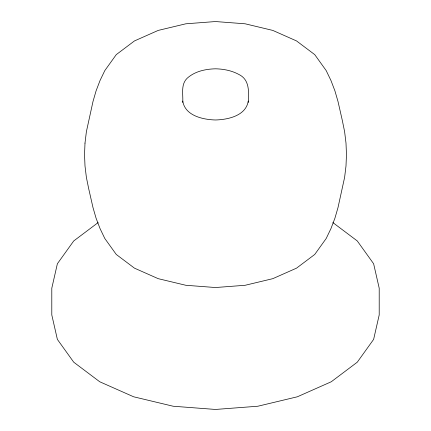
<?xml version="1.0" encoding="UTF-8"?>
<svg xmlns="http://www.w3.org/2000/svg" width="431" height="431" viewBox="0 0 431 431"><rect width="100%" height="100%" fill="white"/><g stroke="black" fill="none" stroke-linecap="round" stroke-linejoin="round"><path stroke-width="0.65" d="M248.24 101.075C245.988 115.772 228.037 119.646 215.5 119.98C202.963 119.646 185.012 115.772 182.76 101.075M98.149 222.574L73.728 240.945L57.377 263.745L51.795 288.204L51.795 314.937L57.377 339.396L73.728 362.191L99.744 381.769L133.648 396.789L173.133 406.228L215.5 409.45L257.867 406.228L297.352 396.789L331.256 381.769L357.272 362.191L373.623 339.396L379.205 314.937L379.205 288.204L373.623 263.745L357.272 240.945L332.851 222.574M248.24 102.486C248.784 92.002 249.888 79.643 238.65 74.342C231.533 70.528 223.517 68.987 215.5 68.809C205.42 69.062 194.823 71.314 187.146 78.259C180.551 84.627 183.294 94.384 182.76 102.486M84.999 143.114L84.535 154.54L84.999 165.967L86.378 177.34L88.673 188.616L92.994 207.57L96.081 218.221L100.024 228.543L104.814 238.494L116.262 254.452L134.472 268.152L158.204 278.668L185.842 285.279L215.5 287.531L245.158 285.279L272.796 278.668L296.528 268.152L314.738 254.452L326.186 238.494L330.976 228.543L334.919 218.221L338.006 207.57L344.622 177.34L346.001 165.967L346.465 154.54L346.001 143.114L344.622 131.741L342.327 120.464L338.006 101.511L334.919 90.86L330.976 80.538L326.186 70.587L314.738 54.629L296.528 40.929L272.796 30.412L245.158 23.802L215.5 21.55L185.842 23.802L158.204 30.412L134.472 40.929L116.262 54.629L104.814 70.587L100.024 80.538L96.081 90.86L92.994 101.511L86.378 131.741L84.999 143.114"/></g></svg>
